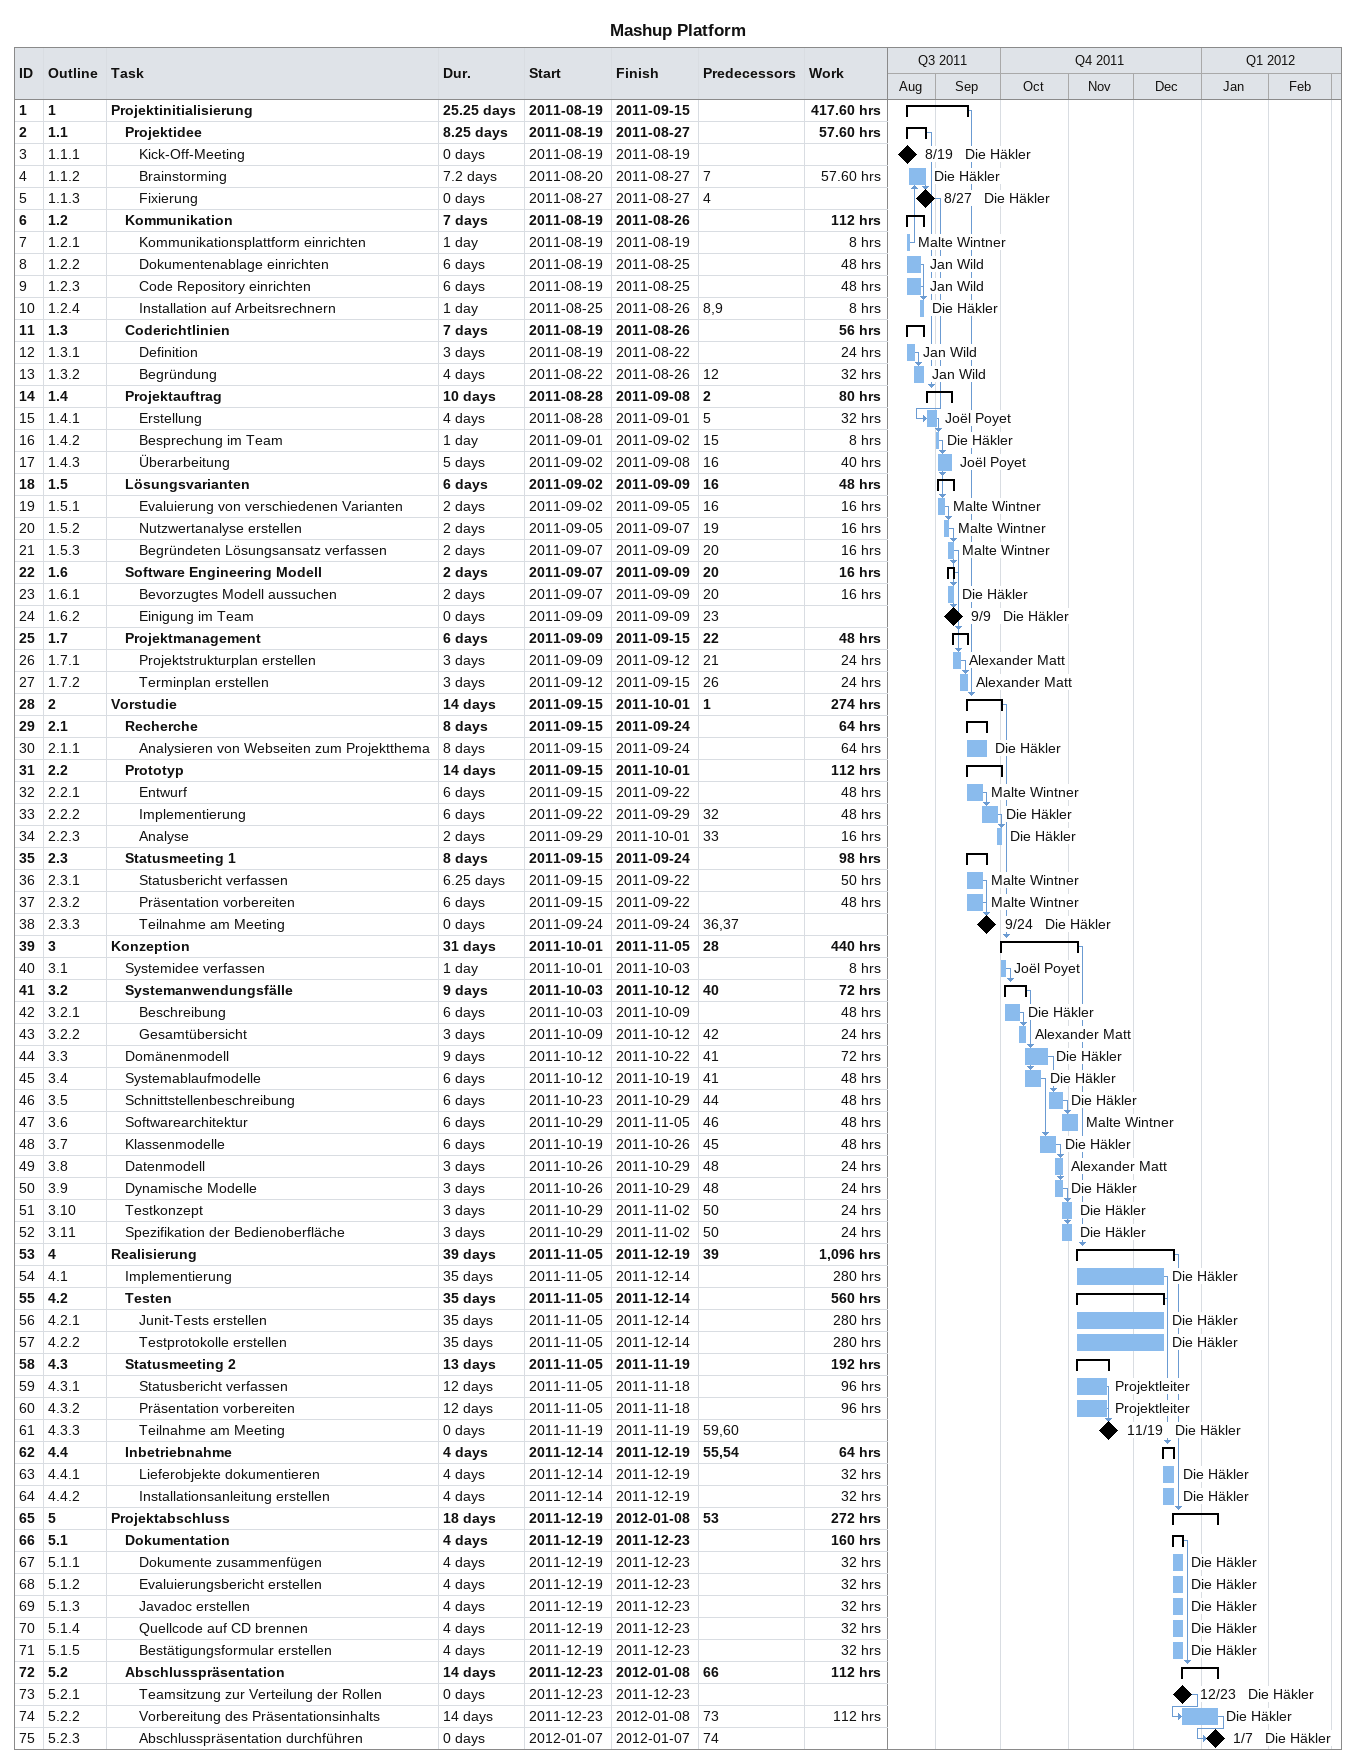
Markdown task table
Mashup Platform

| ID | WBS | Task | Duration | Start | Finish | Predecessors | Resources | Work (h) |
|---|---|---|---|---|---|---|---|---|
| 1 | 1 | **Projektinitialisierung** | 25.25d | 2011-08-19 | 2011-09-15 |  |  | 417.60 |
| 2 | 1.1 | **Projektidee** | 8.25d | 2011-08-19 | 2011-08-27 |  |  | 57.60 |
| 3 | 1.1.1 | Kick-Off-Meeting | 0d | 2011-08-19 | 2011-08-19 |  | Die Häkler |  |
| 4 | 1.1.2 | Brainstorming | 7.2d | 2011-08-20 | 2011-08-27 | 7 | Die Häkler | 57.60 |
| 5 | 1.1.3 | Fixierung | 0d | 2011-08-27 | 2011-08-27 | 4 | Die Häkler |  |
| 6 | 1.2 | **Kommunikation** | 7d | 2011-08-19 | 2011-08-26 |  |  | 112 |
| 7 | 1.2.1 | Kommunikationsplattform einrichten | 1d | 2011-08-19 | 2011-08-19 |  | Malte Wintner | 8 |
| 8 | 1.2.2 | Dokumentenablage einrichten | 6d | 2011-08-19 | 2011-08-25 |  | Jan Wild | 48 |
| 9 | 1.2.3 | Code Repository einrichten | 6d | 2011-08-19 | 2011-08-25 |  | Jan Wild | 48 |
| 10 | 1.2.4 | Installation auf Arbeitsrechnern | 1d | 2011-08-25 | 2011-08-26 | 8, 9 | Die Häkler | 8 |
| 11 | 1.3 | **Coderichtlinien** | 7d | 2011-08-19 | 2011-08-26 |  |  | 56 |
| 12 | 1.3.1 | Definition | 3d | 2011-08-19 | 2011-08-22 |  | Jan Wild | 24 |
| 13 | 1.3.2 | Begründung | 4d | 2011-08-22 | 2011-08-26 | 12 | Jan Wild | 32 |
| 14 | 1.4 | **Projektauftrag** | 10d | 2011-08-28 | 2011-09-08 | 2 |  | 80 |
| 15 | 1.4.1 | Erstellung | 4d | 2011-08-28 | 2011-09-01 | 5 | Joël Poyet | 32 |
| 16 | 1.4.2 | Besprechung im Team | 1d | 2011-09-01 | 2011-09-02 | 15 | Die Häkler | 8 |
| 17 | 1.4.3 | Überarbeitung | 5d | 2011-09-02 | 2011-09-08 | 16 | Joël Poyet | 40 |
| 18 | 1.5 | **Lösungsvarianten** | 6d | 2011-09-02 | 2011-09-09 | 16 |  | 48 |
| 19 | 1.5.1 | Evaluierung von verschiedenen Varianten | 2d | 2011-09-02 | 2011-09-05 | 16 | Malte Wintner | 16 |
| 20 | 1.5.2 | Nutzwertanalyse erstellen | 2d | 2011-09-05 | 2011-09-07 | 19 | Malte Wintner | 16 |
| 21 | 1.5.3 | Begründeten Lösungsansatz verfassen | 2d | 2011-09-07 | 2011-09-09 | 20 | Malte Wintner | 16 |
| 22 | 1.6 | **Software Engineering Modell** | 2d | 2011-09-07 | 2011-09-09 | 20 |  | 16 |
| 23 | 1.6.1 | Bevorzugtes Modell aussuchen | 2d | 2011-09-07 | 2011-09-09 | 20 | Die Häkler | 16 |
| 24 | 1.6.2 | Einigung im Team | 0d | 2011-09-09 | 2011-09-09 | 23 | Die Häkler |  |
| 25 | 1.7 | **Projektmanagement** | 6d | 2011-09-09 | 2011-09-15 | 22 |  | 48 |
| 26 | 1.7.1 | Projektstrukturplan erstellen | 3d | 2011-09-09 | 2011-09-12 | 21 | Alexander Matt | 24 |
| 27 | 1.7.2 | Terminplan erstellen | 3d | 2011-09-12 | 2011-09-15 | 26 | Alexander Matt | 24 |
| 28 | 2 | **Vorstudie** | 14d | 2011-09-15 | 2011-10-01 | 1 |  | 274 |
| 29 | 2.1 | **Recherche** | 8d | 2011-09-15 | 2011-09-24 |  |  | 64 |
| 30 | 2.1.1 | Analysieren von Webseiten zum Projektthema | 8d | 2011-09-15 | 2011-09-24 |  | Die Häkler | 64 |
| 31 | 2.2 | **Prototyp** | 14d | 2011-09-15 | 2011-10-01 |  |  | 112 |
| 32 | 2.2.1 | Entwurf | 6d | 2011-09-15 | 2011-09-22 |  | Malte Wintner | 48 |
| 33 | 2.2.2 | Implementierung | 6d | 2011-09-22 | 2011-09-29 | 32 | Die Häkler | 48 |
| 34 | 2.2.3 | Analyse | 2d | 2011-09-29 | 2011-10-01 | 33 | Die Häkler | 16 |
| 35 | 2.3 | **Statusmeeting 1** | 8d | 2011-09-15 | 2011-09-24 |  |  | 98 |
| 36 | 2.3.1 | Statusbericht verfassen | 6.25d | 2011-09-15 | 2011-09-22 |  | Malte Wintner | 50 |
| 37 | 2.3.2 | Präsentation vorbereiten | 6d | 2011-09-15 | 2011-09-22 |  | Malte Wintner | 48 |
| 38 | 2.3.3 | Teilnahme am Meeting | 0d | 2011-09-24 | 2011-09-24 | 36, 37 | Die Häkler |  |
| 39 | 3 | **Konzeption** | 31d | 2011-10-01 | 2011-11-05 | 28 |  | 440 |
| 40 | 3.1 | Systemidee verfassen | 1d | 2011-10-01 | 2011-10-03 |  | Joël Poyet | 8 |
| 41 | 3.2 | **Systemanwendungsfälle** | 9d | 2011-10-03 | 2011-10-12 | 40 |  | 72 |
| 42 | 3.2.1 | Beschreibung | 6d | 2011-10-03 | 2011-10-09 |  | Die Häkler | 48 |
| 43 | 3.2.2 | Gesamtübersicht | 3d | 2011-10-09 | 2011-10-12 | 42 | Alexander Matt | 24 |
| 44 | 3.3 | Domänenmodell | 9d | 2011-10-12 | 2011-10-22 | 41 | Die Häkler | 72 |
| 45 | 3.4 | Systemablaufmodelle | 6d | 2011-10-12 | 2011-10-19 | 41 | Die Häkler | 48 |
| 46 | 3.5 | Schnittstellenbeschreibung | 6d | 2011-10-23 | 2011-10-29 | 44 | Die Häkler | 48 |
| 47 | 3.6 | Softwarearchitektur | 6d | 2011-10-29 | 2011-11-05 | 46 | Malte Wintner | 48 |
| 48 | 3.7 | Klassenmodelle | 6d | 2011-10-19 | 2011-10-26 | 45 | Die Häkler | 48 |
| 49 | 3.8 | Datenmodell | 3d | 2011-10-26 | 2011-10-29 | 48 | Alexander Matt | 24 |
| 50 | 3.9 | Dynamische Modelle | 3d | 2011-10-26 | 2011-10-29 | 48 | Die Häkler | 24 |
| 51 | 3.10 | Testkonzept | 3d | 2011-10-29 | 2011-11-02 | 50 | Die Häkler | 24 |
| 52 | 3.11 | Spezifikation der Bedienoberfläche | 3d | 2011-10-29 | 2011-11-02 | 50 | Die Häkler | 24 |
| 53 | 4 | **Realisierung** | 39d | 2011-11-05 | 2011-12-19 | 39 |  | 1096 |
| 54 | 4.1 | Implementierung | 35d | 2011-11-05 | 2011-12-14 |  | Die Häkler | 280 |
| 55 | 4.2 | **Testen** | 35d | 2011-11-05 | 2011-12-14 |  |  | 560 |
| 56 | 4.2.1 | Junit-Tests erstellen | 35d | 2011-11-05 | 2011-12-14 |  | Die Häkler | 280 |
| 57 | 4.2.2 | Testprotokolle erstellen | 35d | 2011-11-05 | 2011-12-14 |  | Die Häkler | 280 |
| 58 | 4.3 | **Statusmeeting 2** | 13d | 2011-11-05 | 2011-11-19 |  |  | 192 |
| 59 | 4.3.1 | Statusbericht verfassen | 12d | 2011-11-05 | 2011-11-18 |  | Projektleiter | 96 |
| 60 | 4.3.2 | Präsentation vorbereiten | 12d | 2011-11-05 | 2011-11-18 |  | Projektleiter | 96 |
| 61 | 4.3.3 | Teilnahme am Meeting | 0d | 2011-11-19 | 2011-11-19 | 59, 60 | Die Häkler |  |
| 62 | 4.4 | **Inbetriebnahme** | 4d | 2011-12-14 | 2011-12-19 | 55, 54 |  | 64 |
| 63 | 4.4.1 | Lieferobjekte dokumentieren | 4d | 2011-12-14 | 2011-12-19 |  | Die Häkler | 32 |
| 64 | 4.4.2 | Installationsanleitung erstellen | 4d | 2011-12-14 | 2011-12-19 |  | Die Häkler | 32 |
| 65 | 5 | **Projektabschluss** | 18d | 2011-12-19 | 2012-01-08 | 53 |  | 272 |
| 66 | 5.1 | **Dokumentation** | 4d | 2011-12-19 | 2011-12-23 |  |  | 160 |
| 67 | 5.1.1 | Dokumente zusammenfügen | 4d | 2011-12-19 | 2011-12-23 |  | Die Häkler | 32 |
| 68 | 5.1.2 | Evaluierungsbericht erstellen | 4d | 2011-12-19 | 2011-12-23 |  | Die Häkler | 32 |
| 69 | 5.1.3 | Javadoc erstellen | 4d | 2011-12-19 | 2011-12-23 |  | Die Häkler | 32 |
| 70 | 5.1.4 | Quellcode auf CD brennen | 4d | 2011-12-19 | 2011-12-23 |  | Die Häkler | 32 |
| 71 | 5.1.5 | Bestätigungsformular erstellen | 4d | 2011-12-19 | 2011-12-23 |  | Die Häkler | 32 |
| 72 | 5.2 | **Abschlusspräsentation** | 14d | 2011-12-23 | 2012-01-08 | 66 |  | 112 |
| 73 | 5.2.1 | Teamsitzung zur Verteilung der Rollen | 0d | 2011-12-23 | 2011-12-23 |  | Die Häkler |  |
| 74 | 5.2.2 | Vorbereitung des Präsentationsinhalts | 14d | 2011-12-23 | 2012-01-08 | 73 | Die Häkler | 112 |
| 75 | 5.2.3 | Abschlusspräsentation durchführen | 0d | 2012-01-07 | 2012-01-07 | 74 | Die Häkler |  |
